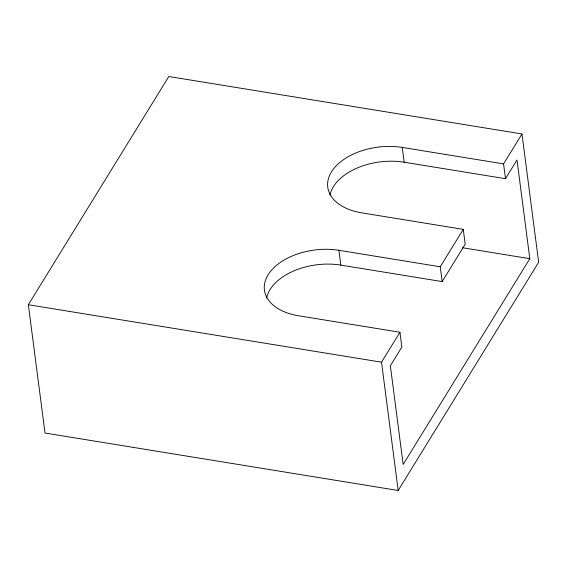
<?xml version="1.0" encoding="UTF-8"?>
<svg xmlns="http://www.w3.org/2000/svg" width="567" height="567" viewBox="0 0 567 567"><rect width="100%" height="100%" fill="white"/><g stroke="black" fill="none" stroke-linecap="round" stroke-linejoin="round"><path stroke-width="0.85" d="M28.35 304.734L168.817 76.517L521.987 133.968L538.65 262.266L398.183 490.483L45.013 433.032L28.35 304.734L381.52 362.185L399.941 332.255L298.625 315.776A54.808 33.29 -7.4 0 1 268.113 274.797A54.808 33.29 -7.4 0 1 338.917 250.302L440.24 266.781L463.267 229.373L361.944 212.887A54.808 33.29 -7.4 0 1 331.44 171.914A54.808 33.29 -7.4 0 1 402.244 147.42L503.567 163.898L521.987 133.968M266.625 297.966A54.808 33.29 -7.4 0 1 340.845 265.108L442.161 281.586L465.188 244.171L463.267 229.373M329.944 195.083A54.808 33.29 -7.4 0 1 404.172 162.219L505.488 178.704L517.005 159.993L529.819 258.687L403.165 464.458L390.351 365.765L401.861 347.061L399.941 332.255M462.658 247.758L529.819 258.687M503.567 163.898L505.488 178.704M440.24 266.781L442.161 281.586M402.244 147.42L404.172 162.219M381.52 362.185L398.183 490.483M338.917 250.302L340.845 265.108"/></g></svg>
